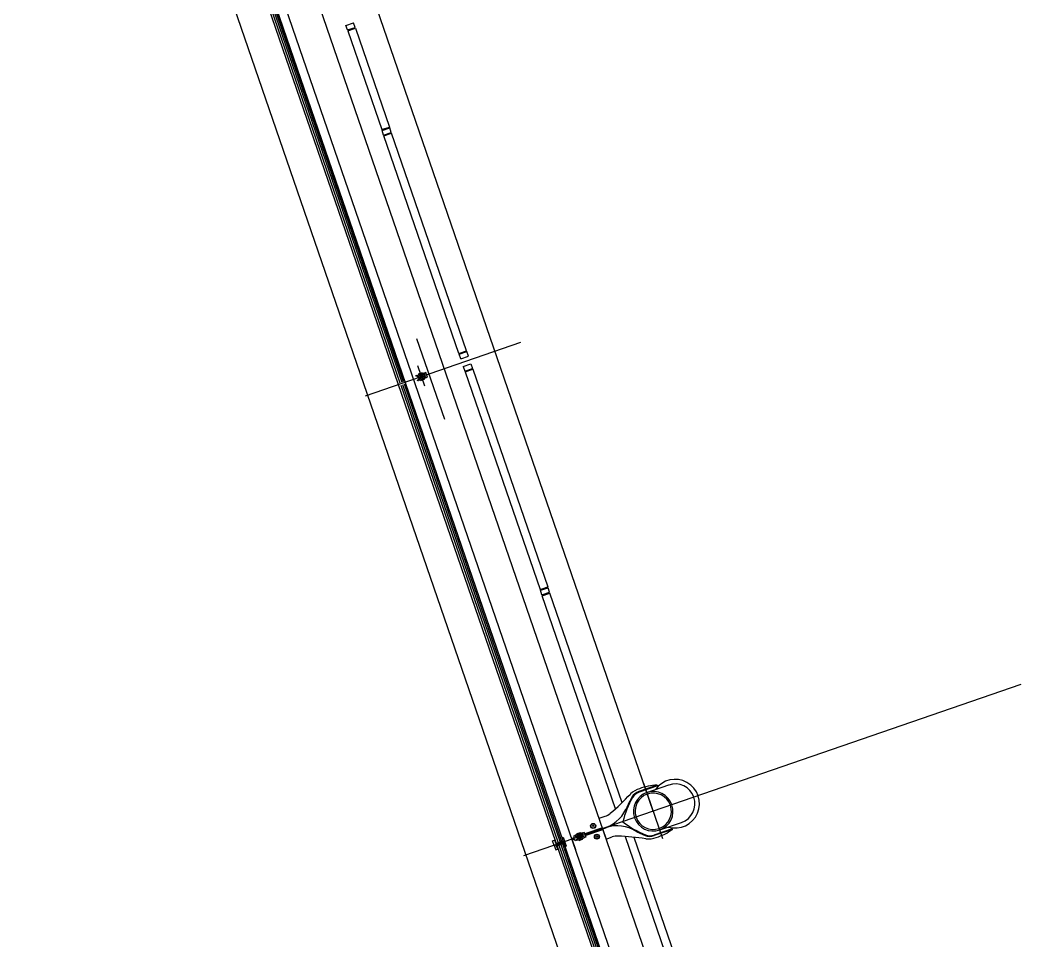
# Model space of a CAD drawing. Extents: x 809487 to 809680, y 818779 to 819225.
# Drawn here: x 809536.41 to 809542.59, y 819057.35 to 819063.03 of the extents above; entities that cross this region are included whole.
import ezdxf

# ---------------------------------------------------------------- set-up
doc = ezdxf.new("R2010")
doc.units = 0
for name, color, linetype in [('F-RC', 7, 'Continuous'), ('MAJ214__', 7, 'Continuous'), ('MAJ270__', 7, 'Continuous'), ('MAJ292__', 7, 'Continuous')]:
    doc.layers.add(name, color=color, linetype=linetype)

msp = doc.modelspace()

# ---------------------------------------------------------------- linework, layer by layer
at = {"layer": 'F-RC'}
for p, q in [((809538.4221, 819062.994), (809538.4694, 819063.0103)), ((809538.4792, 819062.9819), (809538.4694, 819063.0103)), ((809538.4319, 819062.9656), (809538.4221, 819062.994)), ((809538.4319, 819062.9656), (809538.4792, 819062.9819)), ((809538.4335, 819062.9609), (809538.4808, 819062.9772)), ((809538.4335, 819062.9609), (809538.6435, 819062.351)), ((809538.4354, 819062.9615), (809538.4338, 819062.9663)), ((809538.4789, 819062.9765), (809538.4773, 819062.9812)), ((809538.4808, 819062.9772), (809538.6908, 819062.3673)), ((809538.6435, 819062.351), (809538.6631, 819062.3578)), ((809538.6451, 819062.3463), (809538.6924, 819062.3626)), ((809538.6549, 819062.3179), (809538.6451, 819062.3463)), ((809538.647, 819062.347), (809538.6454, 819062.3517)), ((809538.6549, 819062.3179), (809538.7022, 819062.3342)), ((809538.6631, 819062.3578), (809538.6908, 819062.3673)), ((809538.6905, 819062.3619), (809538.6889, 819062.3667)), ((809538.7022, 819062.3342), (809538.6924, 819062.3626)), ((809538.7019, 819062.3288), (809538.7003, 819062.3336)), ((809538.6565, 819062.3132), (809538.7038, 819062.3295)), ((809539.1188, 819060.9706), (809538.6565, 819062.3132)), ((809538.6584, 819062.3139), (809538.6568, 819062.3186)), ((809539.1661, 819060.9869), (809538.7038, 819062.3295)), ((809539.1188, 819060.9706), (809539.1661, 819060.9869)), ((809539.1205, 819060.9659), (809539.1677, 819060.9821)), ((809539.1658, 819060.9815), (809539.1642, 819060.9862)), ((809539.1775, 819060.9538), (809539.1677, 819060.9821)), ((809539.1302, 819060.9375), (809539.1205, 819060.9659)), ((809539.1223, 819060.9665), (809539.1207, 819060.9712)), ((809539.1302, 819060.9375), (809539.1775, 819060.9538)), ((809539.1465, 819060.8902), (809539.1938, 819060.9065)), ((809539.1465, 819060.8902), (809539.1563, 819060.8618)), ((809539.1563, 819060.8618), (809539.2035, 819060.8781)), ((809539.1579, 819060.8571), (809539.2052, 819060.8734)), ((809539.1579, 819060.8571), (809539.6202, 819059.5145)), ((809539.1582, 819060.8625), (809539.1598, 819060.8578)), ((809539.1938, 819060.9065), (809539.2035, 819060.8781)), ((809539.2017, 819060.8775), (809539.2033, 819060.8727)), ((809539.2052, 819060.8734), (809539.6675, 819059.5308)), ((809539.6202, 819059.5145), (809539.6399, 819059.5212)), ((809539.6218, 819059.5098), (809539.6691, 819059.526)), ((809539.6316, 819059.4814), (809539.6218, 819059.5098)), ((809539.6237, 819059.5104), (809539.6221, 819059.5151)), ((809539.6316, 819059.4814), (809539.6789, 819059.4977)), ((809539.6332, 819059.4767), (809539.6805, 819059.4929)), ((809539.6399, 819059.5212), (809539.6675, 819059.5308)), ((809539.6672, 819059.5254), (809539.6656, 819059.5301)), ((809539.6789, 819059.4977), (809539.6691, 819059.526)), ((809539.6786, 819059.4923), (809539.677, 819059.497)), ((809540.1256, 819058.2002), (809539.6805, 819059.4929)), ((809540.0856, 819058.1628), (809539.6332, 819059.4767)), ((809539.6351, 819059.4773), (809539.6335, 819059.482)), ((809540.1445, 819057.9918), (809540.5969, 819056.6779)), ((809540.1991, 819057.9869), (809540.6442, 819056.6942))]:
    msp.add_line(p, q, dxfattribs=at)
at = {"layer": 'MAJ214__'}
for p, q in [((809537.7808, 819063.6193), (809538.7551, 819060.7898)), ((809537.7922, 819063.6232), (809538.7664, 819060.7937)), ((809537.8016, 819063.6264), (809538.7759, 819060.797)), ((809537.8023, 819063.6267), (809538.7766, 819060.7972)), ((809538.8605, 819060.8354), (809538.9045, 819060.8505)), ((809538.8921, 819060.8505), (809538.8704, 819060.843)), ((809538.871, 819060.8443), (809538.8908, 819060.8511)), ((809538.8908, 819060.8511), (809538.8921, 819060.8505)), ((809538.8921, 819060.8505), (809538.8931, 819060.8476)), ((809538.916, 819060.8532), (809538.9056, 819060.8496)), ((809538.9258, 819060.8248), (809538.916, 819060.8532)), ((809538.8603, 819060.834), (809538.8499, 819060.8304)), ((809538.87, 819060.8056), (809538.8596, 819060.802)), ((809538.8619, 819060.8279), (809538.8695, 819060.8305)), ((809538.9003, 819060.8411), (809538.8695, 819060.8305)), ((809538.871, 819060.8443), (809538.8704, 819060.843)), ((809538.8704, 819060.843), (809538.8713, 819060.8401)), ((809538.8931, 819060.8476), (809538.8713, 819060.8401)), ((809538.8737, 819060.841), (809538.8734, 819060.8403)), ((809538.8735, 819060.8398), (809538.8734, 819060.8403)), ((809538.906, 819060.8246), (809538.8752, 819060.814)), ((809538.8826, 819060.8075), (809538.9043, 819060.815)), ((809538.8826, 819060.8075), (809538.8835, 819060.8047)), ((809538.8835, 819060.8047), (809538.9053, 819060.8122)), ((809538.8848, 819060.8041), (809538.8835, 819060.8047)), ((809538.8845, 819060.8082), (809538.8841, 819060.8091)), ((809538.9047, 819060.8109), (809538.8848, 819060.8041)), ((809538.8907, 819060.8468), (809538.8913, 819060.8465)), ((809538.8915, 819060.846), (809538.8913, 819060.8465)), ((809538.908, 819060.8438), (809538.9004, 819060.8412)), ((809538.9024, 819060.8144), (809538.9021, 819060.8153)), ((809538.9043, 819060.815), (809538.9053, 819060.8122)), ((809538.9047, 819060.8109), (809538.9053, 819060.8122)), ((809538.9061, 819060.8246), (809538.9137, 819060.8272)), ((809538.9154, 819060.8212), (809538.9258, 819060.8248)), ((809538.76, 819060.7756), (809539.7318, 819057.9532)), ((809538.7713, 819060.7795), (809539.7431, 819057.9572)), ((809538.7808, 819060.7828), (809539.7526, 819057.9604)), ((809538.7815, 819060.783), (809539.7533, 819057.9607)), ((809539.8372, 819057.9988), (809539.8812, 819058.014)), ((809539.8688, 819058.0139), (809539.8471, 819058.0064)), ((809539.8471, 819058.0064), (809539.8688, 819058.0139)), ((809539.8477, 819058.0077), (809539.8471, 819058.0064)), ((809539.8477, 819058.0077), (809539.8471, 819058.0064)), ((809539.8477, 819058.0077), (809539.8675, 819058.0145)), ((809539.8675, 819058.0145), (809539.8477, 819058.0077)), ((809539.8698, 819058.0111), (809539.848, 819058.0036)), ((809539.848, 819058.0036), (809539.8698, 819058.0111)), ((809539.8674, 819058.0103), (809539.8681, 819058.01)), ((809539.8675, 819058.0145), (809539.8688, 819058.0139)), ((809539.8675, 819058.0145), (809539.8688, 819058.0139)), ((809539.8679, 819058.0104), (809539.8682, 819058.0095)), ((809539.8682, 819058.0095), (809539.8681, 819058.01)), ((809539.8688, 819058.0139), (809539.8698, 819058.0111)), ((809539.8698, 819058.0111), (809539.8688, 819058.0139)), ((809539.8927, 819058.0166), (809539.8823, 819058.013)), ((809539.8823, 819058.013), (809539.8927, 819058.0166)), ((809539.896, 819058.0071), (809539.8927, 819058.0166)), ((809539.8927, 819058.0166), (809539.896, 819058.0071)), ((809539.896, 819058.0071), (809540.0047, 819058.0446)), ((809540.0047, 819058.0446), (809539.896, 819058.0071)), ((809539.8992, 819057.9977), (809540.008, 819058.0351)), ((809540.008, 819058.0351), (809539.8992, 819057.9977)), ((809539.7575, 819057.9462), (809540.7293, 819055.1239)), ((809539.7582, 819057.9465), (809540.73, 819055.1241)), ((809539.8156, 819057.9795), (809539.8298, 819057.9844)), ((809539.8156, 819057.9795), (809539.8298, 819057.9844)), ((809539.8189, 819057.97), (809539.8331, 819057.9749)), ((809539.8189, 819057.97), (809539.8331, 819057.9749)), ((809539.837, 819057.9974), (809539.8266, 819057.9938)), ((809539.837, 819057.9974), (809539.8266, 819057.9938)), ((809539.8266, 819057.9938), (809539.8298, 819057.9844)), ((809539.8266, 819057.9938), (809539.8298, 819057.9844)), ((809539.8363, 819057.9654), (809539.8331, 819057.9749)), ((809539.8363, 819057.9654), (809539.8331, 819057.9749)), ((809539.8467, 819057.969), (809539.8363, 819057.9654)), ((809539.8467, 819057.969), (809539.8363, 819057.9654)), ((809539.8386, 819057.9914), (809539.8462, 819057.994)), ((809539.8443, 819057.9748), (809539.8519, 819057.9774)), ((809539.8443, 819057.9748), (809539.8519, 819057.9774)), ((809539.877, 819058.0046), (809539.8462, 819057.994)), ((809539.877, 819058.0046), (809539.8462, 819057.994)), ((809539.8471, 819058.0064), (809539.848, 819058.0036)), ((809539.848, 819058.0036), (809539.8471, 819058.0064)), ((809539.8478, 819057.9681), (809539.8918, 819057.9832)), ((809539.8478, 819057.9681), (809539.8918, 819057.9832)), ((809539.8499, 819058.0042), (809539.8502, 819058.0033)), ((809539.8504, 819058.0044), (809539.8501, 819058.0038)), ((809539.8502, 819058.0033), (809539.8501, 819058.0038)), ((809539.8827, 819057.988), (809539.8519, 819057.9774)), ((809539.8827, 819057.988), (809539.8519, 819057.9774)), ((809539.881, 819057.9785), (809539.8593, 819057.971)), ((809539.881, 819057.9785), (809539.8593, 819057.971)), ((809539.8602, 819057.9681), (809539.8593, 819057.971)), ((809539.8602, 819057.9681), (809539.8593, 819057.971)), ((809539.882, 819057.9756), (809539.8602, 819057.9681)), ((809539.882, 819057.9756), (809539.8602, 819057.9681)), ((809539.8615, 819057.9675), (809539.8602, 819057.9681)), ((809539.8615, 819057.9675), (809539.8602, 819057.9681)), ((809539.8608, 819057.9726), (809539.861, 819057.9721)), ((809539.8608, 819057.9726), (809539.861, 819057.9721)), ((809539.8616, 819057.9718), (809539.861, 819057.9721)), ((809539.8616, 819057.9718), (809539.861, 819057.9721)), ((809539.8615, 819057.9675), (809539.8814, 819057.9743)), ((809539.8615, 819057.9675), (809539.8814, 819057.9743)), ((809539.8847, 819058.0072), (809539.8771, 819058.0046)), ((809539.8771, 819058.0046), (809539.8847, 819058.0072)), ((809539.8786, 819057.9776), (809539.879, 819057.9783)), ((809539.8786, 819057.9776), (809539.879, 819057.9783)), ((809539.8788, 819057.9787), (809539.879, 819057.9783)), ((809539.8788, 819057.9787), (809539.879, 819057.9783)), ((809539.882, 819057.9756), (809539.881, 819057.9785)), ((809539.882, 819057.9756), (809539.881, 819057.9785)), ((809539.8814, 819057.9743), (809539.882, 819057.9756)), ((809539.8814, 819057.9743), (809539.882, 819057.9756)), ((809539.8904, 819057.9907), (809539.8828, 819057.9881)), ((809539.8904, 819057.9907), (809539.8828, 819057.9881)), ((809539.9025, 819057.9882), (809539.8921, 819057.9846)), ((809539.9025, 819057.9882), (809539.8921, 819057.9846)), ((809539.8992, 819057.9977), (809539.9025, 819057.9882)), ((809539.8992, 819057.9977), (809539.9025, 819057.9882)), ((809539.7367, 819057.9391), (809540.7085, 819055.1167)), ((809539.748, 819057.943), (809540.7198, 819055.1206))]:
    msp.add_line(p, q, dxfattribs=at)
for points in [[(809538.9151, 819060.8198), (809538.8711, 819060.8046)], [(809540.3426, 819058.308), (809540.2298, 819058.2692)], [(809539.8812, 819058.014), (809539.8372, 819057.9988)], [(809540.4364, 819058.0355), (809540.3236, 819057.9967)]]:
    msp.add_lwpolyline(points, dxfattribs=at)
for centre, radius in [((809538.8878, 819060.8276), 0.006), ((809539.9477, 819058.0567), 0.0155), ((809539.9477, 819058.0567), 0.0155), ((809539.9477, 819058.0567), 0.0135), ((809539.9477, 819058.0567), 0.0135), ((809539.9477, 819058.0567), 0.0042), ((809539.9477, 819058.0567), 0.0042), ((809539.9705, 819057.9905), 0.0155), ((809539.9705, 819057.9905), 0.0155), ((809539.9705, 819057.9905), 0.0135), ((809539.9705, 819057.9905), 0.0135), ((809539.9705, 819057.9905), 0.0042), ((809539.9705, 819057.9905), 0.0042)]:
    msp.add_circle(centre, radius, dxfattribs=at)
for centre, radius, start, end in [((809538.8878, 819060.8276), 0.0095, 145.18264, 252.81736), ((809538.8878, 819060.8276), 0.0109, 101.1265, 116.87349), ((809538.8878, 819060.8276), 0.0109, 281.1265, 296.87349), ((809538.8878, 819060.8276), 0.0095, 326.69488, 71.30512), ((809540.2556, 819058.1943), 0.0792, 109, 149.96236), ((809540.6779, 819057.9501), 0.567, 149.96236, 158.10407), ((809539.9439, 819058.2619), 0.2307, 285.67731, 333.23123), ((809540.1332, 819058.169), 0.02, 326.67541, 338.10407), ((809540.0939, 819057.8264), 0.2307, 64.76877, 112.32268), ((809539.9439, 819058.2619), 0.2307, 285.67731, 292.32268), ((809540.0939, 819057.8264), 0.2307, 105.67731, 112.32268), ((809540.1858, 819058.0162), 0.02, 59.89592, 71.32459), ((809540.4802, 819058.524), 0.567, 239.89592, 248.03764), ((809539.8645, 819057.991), 0.0095, 145.18264, 199.00008), ((809539.8645, 819057.991), 0.0095, 145.18264, 198.99991), ((809539.8645, 819057.991), 0.0095, 198.99991, 252.81736), ((809539.8645, 819057.991), 0.0095, 198.99991, 252.81736), ((809539.8645, 819057.991), 0.006, 18.99986, 199.00013), ((809539.8645, 819057.991), 0.006, 19.00013, 198.99986), ((809539.8645, 819057.991), 0.006, 198.99986, 19.00013), ((809539.8645, 819057.991), 0.006, 198.99986, 19.00013), ((809539.8645, 819057.991), 0.0109, 101.1265, 116.87349), ((809539.8645, 819057.991), 0.0109, 101.1265, 116.87349), ((809539.8645, 819057.991), 0.0109, 281.1265, 296.87349), ((809539.8645, 819057.991), 0.0109, 281.1265, 296.87349), ((809539.8645, 819057.991), 0.0095, 18.99991, 71.30512), ((809539.8645, 819057.991), 0.0095, 19.00008, 71.30512), ((809539.8645, 819057.991), 0.0095, 326.69488, 19.00008), ((809539.8645, 819057.991), 0.0095, 326.69488, 19.00008), ((809540.2978, 819058.0716), 0.0792, 248.03764, 289)]:
    msp.add_arc(centre, radius, start, end, dxfattribs=at)
for points, degree in [([(809538.9052, 819060.8501), (809538.9052, 819060.8502), (809538.9051, 819060.8502), (809538.905, 819060.8503), (809538.905, 819060.8503), (809538.9049, 819060.8504), (809538.9049, 819060.8504), (809538.9049, 819060.8504), (809538.9048, 819060.8504), (809538.9048, 819060.8505), (809538.9048, 819060.8505), (809538.9047, 819060.8505), (809538.9046, 819060.8505), (809538.9046, 819060.8505), (809538.9045, 819060.8505), (809538.9045, 819060.8505)], 3), ([(809538.9083, 819060.8448), (809538.9082, 819060.8451), (809538.9081, 819060.8454), (809538.9077, 819060.8462), (809538.9074, 819060.8467), (809538.9069, 819060.8477), (809538.9066, 819060.8482), (809538.9059, 819060.8491), (809538.9056, 819060.8496), (809538.9052, 819060.8501)], 3), ([(809538.8602, 819060.8346), (809538.8602, 819060.834), (809538.8603, 819060.8334), (809538.8604, 819060.8322), (809538.8604, 819060.8317), (809538.8606, 819060.8305), (809538.8607, 819060.83), (809538.8609, 819060.8291), (809538.861, 819060.8288), (809538.8611, 819060.8285)], 3), ([(809538.8605, 819060.8354), (809538.8605, 819060.8354), (809538.8605, 819060.8353), (809538.8604, 819060.8353), (809538.8604, 819060.8352), (809538.8604, 819060.8352), (809538.8603, 819060.8351), (809538.8603, 819060.8351), (809538.8603, 819060.835), (809538.8603, 819060.835), (809538.8603, 819060.8349), (809538.8603, 819060.8349), (809538.8603, 819060.8348), (809538.8603, 819060.8347), (809538.8602, 819060.8347), (809538.8602, 819060.8346)], 3), ([(809538.8611, 819060.8283), (809538.8611, 819060.8283), (809538.8611, 819060.8283), (809538.8611, 819060.8284), (809538.8611, 819060.8284), (809538.8611, 819060.8284), (809538.8611, 819060.8285), (809538.8611, 819060.8285)], 3), ([(809538.8611, 819060.8283), (809538.8612, 819060.8283), (809538.8612, 819060.8282), (809538.8612, 819060.8281), (809538.8613, 819060.8281), (809538.8614, 819060.828), (809538.8615, 819060.8279), (809538.8616, 819060.8279), (809538.8617, 819060.8279), (809538.8618, 819060.8279), (809538.8618, 819060.8279), (809538.8619, 819060.8279), (809538.8619, 819060.8279), (809538.8619, 819060.8279)], 3), ([(809538.8676, 819060.8114), (809538.8676, 819060.8114), (809538.8676, 819060.8114), (809538.8676, 819060.8114), (809538.8675, 819060.8113), (809538.8675, 819060.8113), (809538.8674, 819060.8113), (809538.8673, 819060.8112), (809538.8673, 819060.8111), (809538.8672, 819060.811), (809538.8672, 819060.8109), (809538.8672, 819060.8108), (809538.8672, 819060.8107), (809538.8672, 819060.8106)], 3), ([(809538.8673, 819060.8104), (809538.8673, 819060.8104), (809538.8673, 819060.8105), (809538.8673, 819060.8105), (809538.8673, 819060.8105), (809538.8672, 819060.8106), (809538.8672, 819060.8106), (809538.8672, 819060.8106)], 3), ([(809538.8673, 819060.8104), (809538.8674, 819060.8101), (809538.8676, 819060.8098), (809538.8679, 819060.809), (809538.8682, 819060.8085), (809538.8687, 819060.8075), (809538.869, 819060.807), (809538.8697, 819060.806), (809538.8701, 819060.8055), (809538.8704, 819060.805)], 3), ([(809538.8676, 819060.8114), (809538.8683, 819060.8116), (809538.8689, 819060.8118), (809538.8705, 819060.8124), (809538.8714, 819060.8127), (809538.873, 819060.8132), (809538.8736, 819060.8134), (809538.8745, 819060.8137), (809538.8749, 819060.8139), (809538.8752, 819060.814)], 3), ([(809538.8676, 819060.8114), (809538.8685, 819060.8117), (809538.8694, 819060.812), (809538.8702, 819060.8123), (809538.8715, 819060.8127), (809538.8728, 819060.8131), (809538.8741, 819060.8136), (809538.8744, 819060.8137), (809538.8748, 819060.8138), (809538.8752, 819060.814)], 3), ([(809538.8752, 819060.814), (809538.8752, 819060.814), (809538.8752, 819060.814), (809538.8751, 819060.8142), (809538.8751, 819060.8144), (809538.8748, 819060.8149), (809538.8746, 819060.8152), (809538.874, 819060.8163), (809538.8735, 819060.8172), (809538.8724, 819060.8193), (809538.8719, 819060.8204), (809538.8711, 819060.8227), (809538.8708, 819060.8238), (809538.8703, 819060.8261), (809538.8701, 819060.8272), (809538.8699, 819060.8286), (809538.8698, 819060.8292), (809538.8697, 819060.8299), (809538.8696, 819060.8302), (809538.8696, 819060.8304), (809538.8695, 819060.8305), (809538.8695, 819060.8305)], 3), ([(809538.8704, 819060.805), (809538.8705, 819060.805), (809538.8705, 819060.8049), (809538.8706, 819060.8049), (809538.8706, 819060.8048), (809538.8707, 819060.8048), (809538.8707, 819060.8048), (809538.8708, 819060.8047), (809538.8708, 819060.8047), (809538.8709, 819060.8047), (809538.8709, 819060.8047), (809538.871, 819060.8046), (809538.871, 819060.8046), (809538.8711, 819060.8046), (809538.8711, 819060.8046), (809538.8711, 819060.8046)], 3), ([(809538.8799, 819060.8328), (809538.88, 819060.833), (809538.8801, 819060.8331), (809538.8803, 819060.8335), (809538.8805, 819060.8337), (809538.8806, 819060.8339), (809538.8807, 819060.834), (809538.8807, 819060.8341), (809538.8807, 819060.8341), (809538.8807, 819060.8341)], 3), ([(809538.8807, 819060.8341), (809538.8817, 819060.8356), (809538.8829, 819060.8373)], 2), ([(809538.8863, 819060.8181), (809538.8862, 819060.8181), (809538.8862, 819060.8181), (809538.8861, 819060.8181), (809538.886, 819060.8182), (809538.8858, 819060.8182), (809538.8856, 819060.8183), (809538.8852, 819060.8184), (809538.885, 819060.8185), (809538.8848, 819060.8186)], 3), ([(809538.8857, 819060.8383), (809538.8877, 819060.8377), (809538.8894, 819060.8371)], 2), ([(809538.8899, 819060.8168), (809538.888, 819060.8175), (809538.8863, 819060.8181)], 2), ([(809538.8894, 819060.8371), (809538.8894, 819060.8371), (809538.8894, 819060.8371), (809538.8895, 819060.837), (809538.8896, 819060.837), (809538.8899, 819060.8369), (809538.8901, 819060.8368), (809538.8905, 819060.8367), (809538.8907, 819060.8366), (809538.8909, 819060.8366)], 3), ([(809538.8949, 819060.8211), (809538.8939, 819060.8195), (809538.8928, 819060.8178)], 2), ([(809538.8958, 819060.8224), (809538.8956, 819060.8222), (809538.8955, 819060.822), (809538.8953, 819060.8217), (809538.8952, 819060.8215), (809538.895, 819060.8213), (809538.895, 819060.8212), (809538.8949, 819060.8211), (809538.8949, 819060.8211), (809538.8949, 819060.8211)], 3), ([(809538.9004, 819060.8412), (809538.9004, 819060.8412), (809538.9003, 819060.8411), (809538.9003, 819060.8411)], 2), ([(809538.9004, 819060.8412), (809538.9004, 819060.8412), (809538.9004, 819060.8411), (809538.9005, 819060.841), (809538.9006, 819060.8408), (809538.9008, 819060.8403), (809538.901, 819060.8399), (809538.9016, 819060.8388), (809538.9022, 819060.8379), (809538.9032, 819060.8359), (809538.9037, 819060.8348), (809538.9045, 819060.8325), (809538.9049, 819060.8313), (809538.9054, 819060.8291), (809538.9055, 819060.828), (809538.9057, 819060.8265), (809538.9058, 819060.826), (809538.9059, 819060.8252), (809538.906, 819060.825), (809538.9061, 819060.8247), (809538.9061, 819060.8247), (809538.9061, 819060.8246)], 3), ([(809538.906, 819060.8246), (809538.906, 819060.8246), (809538.9061, 819060.8246), (809538.9061, 819060.8246)], 2), ([(809538.906, 819060.8246), (809538.906, 819060.8246), (809538.9061, 819060.8246), (809538.9061, 819060.8246)], 2), ([(809538.908, 819060.8438), (809538.908, 819060.8438), (809538.908, 819060.8438), (809538.9081, 819060.8438), (809538.9081, 819060.8438), (809538.9082, 819060.8439), (809538.9082, 819060.8439), (809538.9083, 819060.844), (809538.9083, 819060.844), (809538.9084, 819060.8442), (809538.9084, 819060.8442), (809538.9084, 819060.8444), (809538.9084, 819060.8445), (809538.9084, 819060.8446)], 3), ([(809538.9083, 819060.8448), (809538.9083, 819060.8447), (809538.9084, 819060.8447), (809538.9084, 819060.8446), (809538.9084, 819060.8446), (809538.9084, 819060.8446), (809538.9084, 819060.8446), (809538.9084, 819060.8446)], 3), ([(809538.9145, 819060.8269), (809538.9145, 819060.8269), (809538.9145, 819060.8269), (809538.9144, 819060.827), (809538.9144, 819060.8271), (809538.9142, 819060.8272), (809538.9142, 819060.8272), (809538.914, 819060.8273), (809538.914, 819060.8273), (809538.9139, 819060.8273), (809538.9138, 819060.8273), (809538.9137, 819060.8272), (809538.9137, 819060.8272), (809538.9137, 819060.8272)], 3), ([(809538.9145, 819060.8269), (809538.9145, 819060.8269), (809538.9145, 819060.8268), (809538.9145, 819060.8268), (809538.9145, 819060.8268), (809538.9145, 819060.8267), (809538.9145, 819060.8267), (809538.9146, 819060.8267)], 3), ([(809538.9154, 819060.8205), (809538.9154, 819060.8211), (809538.9154, 819060.8217), (809538.9153, 819060.8229), (809538.9152, 819060.8235), (809538.915, 819060.8246), (809538.9149, 819060.8251), (809538.9147, 819060.826), (809538.9147, 819060.8264), (809538.9146, 819060.8267)], 3), ([(809538.9151, 819060.8198), (809538.9151, 819060.8198), (809538.9152, 819060.8198), (809538.9152, 819060.8199), (809538.9152, 819060.8199), (809538.9153, 819060.82), (809538.9153, 819060.82), (809538.9153, 819060.8201), (809538.9153, 819060.8201), (809538.9153, 819060.8202), (809538.9154, 819060.8202), (809538.9154, 819060.8203), (809538.9154, 819060.8203), (809538.9154, 819060.8204), (809538.9154, 819060.8205), (809538.9154, 819060.8205)], 3), ([(809539.8819, 819058.0136), (809539.8819, 819058.0136), (809539.8818, 819058.0137), (809539.8817, 819058.0137), (809539.8817, 819058.0138), (809539.8817, 819058.0138), (809539.8816, 819058.0138), (809539.8816, 819058.0139), (809539.8815, 819058.0139), (809539.8815, 819058.0139), (809539.8815, 819058.0139), (809539.8814, 819058.014), (809539.8813, 819058.014), (809539.8813, 819058.014), (809539.8812, 819058.014), (809539.8812, 819058.014)], 3), ([(809539.885, 819058.0082), (809539.8849, 819058.0085), (809539.8848, 819058.0088), (809539.8844, 819058.0096), (809539.8841, 819058.0101), (809539.8836, 819058.0111), (809539.8833, 819058.0116), (809539.8826, 819058.0126), (809539.8823, 819058.0131), (809539.8819, 819058.0136)], 3), ([(809539.8819, 819058.0136), (809539.8823, 819058.0131), (809539.8826, 819058.0126), (809539.8833, 819058.0116), (809539.8836, 819058.0111), (809539.8841, 819058.0101), (809539.8844, 819058.0096), (809539.8848, 819058.0088), (809539.8849, 819058.0085), (809539.885, 819058.0082)], 3), ([(809539.8851, 819058.008), (809539.8851, 819058.008), (809539.8851, 819058.0079), (809539.8851, 819058.0078), (809539.8851, 819058.0078), (809539.8851, 819058.0076), (809539.8851, 819058.0075), (809539.885, 819058.0074), (809539.885, 819058.0074), (809539.8849, 819058.0073), (809539.8848, 819058.0073), (809539.8847, 819058.0072), (809539.8847, 819058.0072), (809539.8847, 819058.0072)], 3), ([(809539.8847, 819058.0072), (809539.8847, 819058.0072), (809539.8847, 819058.0072), (809539.8848, 819058.0072), (809539.8848, 819058.0073), (809539.8849, 819058.0073), (809539.8849, 819058.0073), (809539.885, 819058.0074), (809539.885, 819058.0075), (809539.8851, 819058.0076), (809539.8851, 819058.0077), (809539.8851, 819058.0078), (809539.8851, 819058.0079), (809539.8851, 819058.008)], 3), ([(809539.885, 819058.0082), (809539.885, 819058.0082), (809539.8851, 819058.0081), (809539.8851, 819058.0081), (809539.8851, 819058.0081), (809539.8851, 819058.008), (809539.8851, 819058.008), (809539.8851, 819058.008)], 3), ([(809539.8851, 819058.008), (809539.8851, 819058.008), (809539.8851, 819058.008), (809539.8851, 819058.0081), (809539.8851, 819058.0081), (809539.8851, 819058.0081), (809539.885, 819058.0082), (809539.885, 819058.0082)], 3), ([(809539.8372, 819057.9988), (809539.8372, 819057.9988), (809539.8372, 819057.9988), (809539.8371, 819057.9987), (809539.8371, 819057.9987), (809539.8371, 819057.9986), (809539.8371, 819057.9986), (809539.837, 819057.9985), (809539.837, 819057.9985), (809539.837, 819057.9984), (809539.837, 819057.9984), (809539.837, 819057.9983), (809539.837, 819057.9983), (809539.837, 819057.9982), (809539.837, 819057.9981), (809539.837, 819057.9981)], 3), ([(809539.837, 819057.9981), (809539.837, 819057.9981), (809539.837, 819057.9982), (809539.837, 819057.9983), (809539.837, 819057.9984), (809539.837, 819057.9984), (809539.837, 819057.9985), (809539.837, 819057.9985), (809539.837, 819057.9986), (809539.8371, 819057.9986), (809539.8371, 819057.9986), (809539.8371, 819057.9987), (809539.8371, 819057.9987), (809539.8372, 819057.9988), (809539.8372, 819057.9988), (809539.8372, 819057.9988)], 3), ([(809539.837, 819057.9981), (809539.837, 819057.9975), (809539.837, 819057.9969), (809539.8371, 819057.9957), (809539.8371, 819057.9951), (809539.8373, 819057.994), (809539.8374, 819057.9935), (809539.8376, 819057.9926), (809539.8377, 819057.9922), (809539.8378, 819057.9919)], 3), ([(809539.8378, 819057.9919), (809539.8377, 819057.9922), (809539.8376, 819057.9926), (809539.8374, 819057.9935), (809539.8373, 819057.994), (809539.8371, 819057.9951), (809539.8371, 819057.9957), (809539.837, 819057.9969), (809539.837, 819057.9975), (809539.837, 819057.9981)], 3), ([(809539.8378, 819057.9917), (809539.8378, 819057.9917), (809539.8378, 819057.9918), (809539.8378, 819057.9918), (809539.8378, 819057.9918), (809539.8378, 819057.9919), (809539.8378, 819057.9919), (809539.8378, 819057.9919)], 3), ([(809539.8378, 819057.9919), (809539.8378, 819057.9919), (809539.8378, 819057.9919), (809539.8378, 819057.9918), (809539.8378, 819057.9918), (809539.8378, 819057.9918), (809539.8378, 819057.9917), (809539.8378, 819057.9917)], 3), ([(809539.8378, 819057.9917), (809539.8379, 819057.9917), (809539.8379, 819057.9917), (809539.8379, 819057.9916), (809539.838, 819057.9915), (809539.8381, 819057.9914), (809539.8382, 819057.9914), (809539.8383, 819057.9913), (809539.8384, 819057.9913), (809539.8385, 819057.9913), (809539.8386, 819057.9913), (809539.8386, 819057.9914), (809539.8386, 819057.9914), (809539.8386, 819057.9914)], 3), ([(809539.8386, 819057.9914), (809539.8386, 819057.9914), (809539.8386, 819057.9914), (809539.8386, 819057.9913), (809539.8385, 819057.9913), (809539.8385, 819057.9913), (809539.8384, 819057.9913), (809539.8383, 819057.9913), (809539.8382, 819057.9914), (809539.8381, 819057.9914), (809539.838, 819057.9915), (809539.8379, 819057.9916), (809539.8379, 819057.9917), (809539.8378, 819057.9917)], 3), ([(809539.8386, 819057.9914), (809539.8393, 819057.9916), (809539.8399, 819057.9918), (809539.8415, 819057.9923), (809539.8424, 819057.9927), (809539.844, 819057.9932), (809539.8446, 819057.9934), (809539.8455, 819057.9937), (809539.8459, 819057.9939), (809539.8462, 819057.994)], 3), ([(809539.8386, 819057.9914), (809539.8395, 819057.9917), (809539.8404, 819057.992), (809539.8412, 819057.9923), (809539.8425, 819057.9927), (809539.8438, 819057.9931), (809539.8451, 819057.9936), (809539.8454, 819057.9937), (809539.8458, 819057.9938), (809539.8462, 819057.994)], 3), ([(809539.8439, 819057.974), (809539.8439, 819057.9741), (809539.8439, 819057.9741), (809539.8439, 819057.9742), (809539.8439, 819057.9743), (809539.8439, 819057.9744), (809539.844, 819057.9745), (809539.844, 819057.9746), (809539.8441, 819057.9747), (809539.8442, 819057.9748), (809539.8442, 819057.9748), (809539.8443, 819057.9748), (809539.8443, 819057.9748), (809539.8443, 819057.9748)], 3), ([(809539.8439, 819057.974), (809539.8439, 819057.9741), (809539.8439, 819057.9741), (809539.8439, 819057.9742), (809539.8439, 819057.9743), (809539.8439, 819057.9744), (809539.844, 819057.9745), (809539.844, 819057.9746), (809539.8441, 819057.9747), (809539.8442, 819057.9748), (809539.8442, 819057.9748), (809539.8443, 819057.9748), (809539.8443, 819057.9748), (809539.8443, 819057.9748)], 3), ([(809539.8439, 819057.974), (809539.8439, 819057.974), (809539.8439, 819057.974), (809539.844, 819057.974), (809539.844, 819057.974), (809539.844, 819057.9739), (809539.844, 819057.9739), (809539.844, 819057.9738)], 3), ([(809539.8439, 819057.974), (809539.8439, 819057.974), (809539.8439, 819057.974), (809539.844, 819057.974), (809539.844, 819057.974), (809539.844, 819057.9739), (809539.844, 819057.9739), (809539.844, 819057.9738)], 3), ([(809539.8471, 819057.9685), (809539.8468, 819057.969), (809539.8464, 819057.9695), (809539.8458, 819057.9704), (809539.8455, 819057.9709), (809539.8449, 819057.9719), (809539.8446, 819057.9724), (809539.8443, 819057.9732), (809539.8441, 819057.9735), (809539.844, 819057.9738)], 3), ([(809539.8471, 819057.9685), (809539.8468, 819057.969), (809539.8464, 819057.9695), (809539.8458, 819057.9704), (809539.8455, 819057.9709), (809539.8449, 819057.9719), (809539.8446, 819057.9724), (809539.8443, 819057.9732), (809539.8441, 819057.9735), (809539.844, 819057.9738)], 3), ([(809539.8481, 819057.9854), (809539.8477, 819057.9864), (809539.8475, 819057.9874), (809539.847, 819057.9895), (809539.8468, 819057.9906), (809539.8466, 819057.9921), (809539.8465, 819057.9926), (809539.8464, 819057.9934), (809539.8463, 819057.9936), (809539.8463, 819057.9939), (809539.8462, 819057.9939), (809539.8462, 819057.994)], 3), ([(809539.8462, 819057.994), (809539.8462, 819057.994), (809539.8462, 819057.9939), (809539.8463, 819057.9938), (809539.8463, 819057.9936), (809539.8465, 819057.993), (809539.8465, 819057.9926), (809539.8467, 819057.9914), (809539.8468, 819057.9904), (809539.8473, 819057.9881), (809539.8476, 819057.9869), (809539.848, 819057.9856), (809539.848, 819057.9855), (809539.8481, 819057.9854)], 3), ([(809539.8478, 819057.9681), (809539.8478, 819057.9681), (809539.8478, 819057.9681), (809539.8477, 819057.9681), (809539.8476, 819057.9681), (809539.8476, 819057.9681), (809539.8475, 819057.9681), (809539.8475, 819057.9682), (809539.8474, 819057.9682), (809539.8474, 819057.9682), (809539.8474, 819057.9683), (809539.8473, 819057.9683), (809539.8473, 819057.9683), (809539.8472, 819057.9684), (809539.8472, 819057.9685), (809539.8471, 819057.9685)], 3), ([(809539.8478, 819057.9681), (809539.8478, 819057.9681), (809539.8478, 819057.9681), (809539.8477, 819057.9681), (809539.8476, 819057.9681), (809539.8476, 819057.9681), (809539.8475, 819057.9681), (809539.8475, 819057.9682), (809539.8474, 819057.9682), (809539.8474, 819057.9682), (809539.8474, 819057.9683), (809539.8473, 819057.9683), (809539.8473, 819057.9683), (809539.8472, 819057.9684), (809539.8472, 819057.9685), (809539.8471, 819057.9685)], 3), ([(809539.8481, 819057.9854), (809539.8484, 819057.9843), (809539.8488, 819057.9834), (809539.8498, 819057.9814), (809539.8503, 819057.9805), (809539.8511, 819057.9791), (809539.8513, 819057.9787), (809539.8517, 819057.978), (809539.8518, 819057.9778), (809539.8519, 819057.9775), (809539.8519, 819057.9775), (809539.8519, 819057.9774)], 3), ([(809539.8481, 819057.9854), (809539.8484, 819057.9843), (809539.8488, 819057.9834), (809539.8498, 819057.9814), (809539.8503, 819057.9805), (809539.8511, 819057.9791), (809539.8513, 819057.9787), (809539.8517, 819057.978), (809539.8518, 819057.9778), (809539.8519, 819057.9775), (809539.8519, 819057.9775), (809539.8519, 819057.9774)], 3), ([(809539.8566, 819057.9962), (809539.8567, 819057.9964), (809539.8568, 819057.9966), (809539.857, 819057.9969), (809539.8572, 819057.9971), (809539.8573, 819057.9973), (809539.8574, 819057.9974), (809539.8574, 819057.9975), (809539.8574, 819057.9975), (809539.8574, 819057.9975)], 3), ([(809539.8574, 819057.9975), (809539.8574, 819057.9975), (809539.8574, 819057.9975), (809539.8574, 819057.9974), (809539.8573, 819057.9973), (809539.8572, 819057.9971), (809539.857, 819057.9969), (809539.8568, 819057.9966), (809539.8567, 819057.9964), (809539.8566, 819057.9962)], 3), ([(809539.8574, 819057.9975), (809539.8584, 819057.9991), (809539.8596, 819058.0008)], 2), ([(809539.8596, 819058.0008), (809539.8584, 819057.9991), (809539.8574, 819057.9975)], 2), ([(809539.8615, 819057.982), (809539.8617, 819057.982), (809539.8619, 819057.9819), (809539.8623, 819057.9818), (809539.8625, 819057.9817), (809539.8627, 819057.9816), (809539.8628, 819057.9816), (809539.8629, 819057.9815), (809539.8629, 819057.9815), (809539.863, 819057.9815)], 3), ([(809539.8615, 819057.982), (809539.8617, 819057.982), (809539.8619, 819057.9819), (809539.8623, 819057.9818), (809539.8625, 819057.9817), (809539.8627, 819057.9816), (809539.8628, 819057.9816), (809539.8629, 819057.9815), (809539.8629, 819057.9815), (809539.863, 819057.9815)], 3), ([(809539.8624, 819058.0018), (809539.8644, 819058.0011), (809539.8661, 819058.0005)], 2), ([(809539.8661, 819058.0005), (809539.8644, 819058.0011), (809539.8624, 819058.0018)], 2), ([(809539.863, 819057.9815), (809539.8647, 819057.9809), (809539.8666, 819057.9803)], 2), ([(809539.863, 819057.9815), (809539.8647, 819057.9809), (809539.8666, 819057.9803)], 2), ([(809539.8661, 819058.0005), (809539.8661, 819058.0005), (809539.8661, 819058.0005), (809539.8662, 819058.0005), (809539.8663, 819058.0004), (809539.8666, 819058.0004), (809539.8668, 819058.0003), (809539.8672, 819058.0002), (809539.8674, 819058.0001), (809539.8676, 819058)], 3), ([(809539.8676, 819058), (809539.8674, 819058.0001), (809539.8672, 819058.0002), (809539.8668, 819058.0003), (809539.8666, 819058.0004), (809539.8663, 819058.0004), (809539.8662, 819058.0005), (809539.8661, 819058.0005), (809539.8661, 819058.0005), (809539.8661, 819058.0005)], 3), ([(809539.8695, 819057.9813), (809539.8706, 819057.983), (809539.8716, 819057.9845)], 2), ([(809539.8695, 819057.9813), (809539.8706, 819057.983), (809539.8716, 819057.9845)], 2), ([(809539.8716, 819057.9845), (809539.8716, 819057.9845), (809539.8716, 819057.9845), (809539.8717, 819057.9846), (809539.8717, 819057.9847), (809539.8719, 819057.9849), (809539.872, 819057.9851), (809539.8722, 819057.9855), (809539.8724, 819057.9856), (809539.8725, 819057.9858)], 3), ([(809539.8716, 819057.9845), (809539.8716, 819057.9845), (809539.8716, 819057.9845), (809539.8717, 819057.9846), (809539.8717, 819057.9847), (809539.8719, 819057.9849), (809539.872, 819057.9851), (809539.8722, 819057.9855), (809539.8724, 819057.9856), (809539.8725, 819057.9858)], 3), ([(809539.8771, 819058.0046), (809539.8771, 819058.0046), (809539.877, 819058.0046), (809539.877, 819058.0046)], 2), ([(809539.877, 819058.0046), (809539.877, 819058.0046), (809539.8771, 819058.0046), (809539.8771, 819058.0046)], 2), ([(809539.877, 819058.0046), (809539.877, 819058.0046), (809539.8771, 819058.0046), (809539.8771, 819058.0046)], 2), ([(809539.8771, 819058.0046), (809539.8771, 819058.0046), (809539.8771, 819058.0046), (809539.8772, 819058.0044), (809539.8773, 819058.0042), (809539.8775, 819058.0037), (809539.8777, 819058.0034), (809539.8783, 819058.0023), (809539.8789, 819058.0014), (809539.8799, 819057.9993), (809539.8804, 819057.9982), (809539.8809, 819057.9969), (809539.8809, 819057.9968), (809539.881, 819057.9967)], 3), ([(809539.881, 819057.9967), (809539.8806, 819057.9977), (809539.8802, 819057.9987), (809539.8793, 819058.0007), (809539.8787, 819058.0016), (809539.878, 819058.0029), (809539.8777, 819058.0034), (809539.8774, 819058.004), (809539.8773, 819058.0042), (809539.8772, 819058.0045), (809539.8772, 819058.0046), (809539.8771, 819058.0046)], 3), ([(809539.8828, 819057.9881), (809539.8828, 819057.9881), (809539.8828, 819057.9881), (809539.8828, 819057.9883), (809539.8827, 819057.9885), (809539.8826, 819057.989), (809539.8825, 819057.9894), (809539.8823, 819057.9907), (809539.8822, 819057.9917), (809539.8818, 819057.994), (809539.8815, 819057.9951), (809539.881, 819057.9964), (809539.881, 819057.9966), (809539.881, 819057.9967)], 3), ([(809539.8828, 819057.9881), (809539.8828, 819057.9881), (809539.8828, 819057.9881), (809539.8828, 819057.9883), (809539.8827, 819057.9885), (809539.8826, 819057.989), (809539.8825, 819057.9894), (809539.8823, 819057.9907), (809539.8822, 819057.9917), (809539.8818, 819057.994), (809539.8815, 819057.9951), (809539.881, 819057.9964), (809539.881, 819057.9966), (809539.881, 819057.9967)], 3), ([(809539.8828, 819057.9881), (809539.8828, 819057.9881), (809539.8827, 819057.988), (809539.8827, 819057.988)], 2), ([(809539.8828, 819057.9881), (809539.8828, 819057.9881), (809539.8827, 819057.988), (809539.8827, 819057.988)], 2), ([(809539.8904, 819057.9907), (809539.8904, 819057.9907), (809539.8904, 819057.9907), (809539.8905, 819057.9907), (809539.8905, 819057.9907), (809539.8906, 819057.9907), (809539.8906, 819057.9907), (809539.8908, 819057.9907), (809539.8908, 819057.9907), (809539.891, 819057.9906), (809539.891, 819057.9906), (809539.8911, 819057.9905), (809539.8912, 819057.9904), (809539.8912, 819057.9903)], 3), ([(809539.8904, 819057.9907), (809539.8904, 819057.9907), (809539.8904, 819057.9907), (809539.8905, 819057.9907), (809539.8905, 819057.9907), (809539.8906, 819057.9907), (809539.8906, 819057.9907), (809539.8908, 819057.9907), (809539.8908, 819057.9907), (809539.891, 819057.9906), (809539.891, 819057.9906), (809539.8911, 819057.9905), (809539.8912, 819057.9904), (809539.8912, 819057.9903)], 3), ([(809539.8913, 819057.9901), (809539.8913, 819057.9901), (809539.8912, 819057.9902), (809539.8912, 819057.9902), (809539.8912, 819057.9902), (809539.8912, 819057.9903), (809539.8912, 819057.9903), (809539.8912, 819057.9903)], 3), ([(809539.8913, 819057.9901), (809539.8913, 819057.9901), (809539.8912, 819057.9902), (809539.8912, 819057.9902), (809539.8912, 819057.9902), (809539.8912, 819057.9903), (809539.8912, 819057.9903), (809539.8912, 819057.9903)], 3), ([(809539.8913, 819057.9901), (809539.8914, 819057.9898), (809539.8914, 819057.9895), (809539.8916, 819057.9886), (809539.8918, 819057.9881), (809539.8919, 819057.9869), (809539.892, 819057.9864), (809539.8921, 819057.9852), (809539.8921, 819057.9846), (809539.8921, 819057.984)], 3), ([(809539.8913, 819057.9901), (809539.8914, 819057.9898), (809539.8914, 819057.9895), (809539.8916, 819057.9886), (809539.8918, 819057.9881), (809539.8919, 819057.9869), (809539.892, 819057.9864), (809539.8921, 819057.9852), (809539.8921, 819057.9846), (809539.8921, 819057.984)], 3), ([(809539.8921, 819057.984), (809539.8921, 819057.9839), (809539.8921, 819057.9838), (809539.8921, 819057.9837), (809539.8921, 819057.9837), (809539.892, 819057.9836), (809539.892, 819057.9836), (809539.892, 819057.9835), (809539.892, 819057.9835), (809539.892, 819057.9834), (809539.892, 819057.9834), (809539.8919, 819057.9833), (809539.8919, 819057.9833), (809539.8919, 819057.9833), (809539.8918, 819057.9832), (809539.8918, 819057.9832)], 3), ([(809539.8921, 819057.984), (809539.8921, 819057.9839), (809539.8921, 819057.9838), (809539.8921, 819057.9837), (809539.8921, 819057.9837), (809539.892, 819057.9836), (809539.892, 819057.9836), (809539.892, 819057.9835), (809539.892, 819057.9835), (809539.892, 819057.9834), (809539.892, 819057.9834), (809539.8919, 819057.9833), (809539.8919, 819057.9833), (809539.8919, 819057.9833), (809539.8918, 819057.9832), (809539.8918, 819057.9832)], 3)]:
    msp.add_open_spline(points, degree=degree, dxfattribs=at)
at = {"layer": 'MAJ270__'}
for p, q in [((809540.3183, 819058.1473), (809536.4115, 819069.4935)), ((809539.4986, 819061.0379), (809538.5404, 819060.708)), ((809539.032, 819060.5625), (809538.8603, 819061.0611)), ((809538.8642, 819060.8962), (809538.907, 819060.772)), ((809542.5872, 819058.9285), (809539.5171, 819057.8714)), ((809540.2588, 819058.3202), (809540.3762, 819057.9793)), ((809539.7251, 819057.9351), (809539.7202, 819057.9493))]:
    msp.add_line(p, q, dxfattribs=at)
msp.add_circle((809539.7226, 819057.9422), 0.003, dxfattribs=at)
at = {"layer": 'MAJ292__'}
for p, q in [((809541.9581, 819052.3715), (809538.0546, 819063.7082)), ((809541.7186, 819052.2837), (809537.8118, 819063.6299)), ((809541.769, 819052.3064), (809537.8654, 819063.6431)), ((809541.6761, 819052.2691), (809537.7692, 819063.6153)), ((809541.487, 819052.2039), (809537.5801, 819063.5502)), ((809540.2786, 819058.2626), (809540.4138, 819058.3092)), ((809540.358, 819058.0319), (809540.4933, 819058.0785)), ((809540.008, 819058.0351), (809540.0283, 819057.976)), ((809539.707, 819057.9368), (809539.7725, 819057.9593)), ((809539.707, 819057.9368), (809539.7725, 819057.9593)), ((809539.8189, 819057.97), (809539.8392, 819057.9109))]:
    msp.add_line(p, q, dxfattribs=at)
for points in [[(809540.3426, 819058.308), (809540.3439, 819058.304), (809540.2311, 819058.2652)], [(809539.9843, 819058.1037), (809540.0212, 819058.1163)], [(809540.4364, 819058.0355), (809540.435, 819058.0395), (809540.3222, 819058.0007)], [(809539.707, 819057.9368), (809539.6972, 819057.9652), (809539.7095, 819057.9694), (809539.7169, 819057.9481), (809539.7628, 819057.9639), (809539.7554, 819057.9852), (809539.7628, 819057.9877), (809539.7725, 819057.9593)], [(809539.707, 819057.9368), (809539.7168, 819057.9084), (809539.7291, 819057.9127), (809539.7218, 819057.9339), (809539.7676, 819057.9497), (809539.775, 819057.9285), (809539.7823, 819057.931), (809539.7725, 819057.9593)], [(809540.0283, 819057.976), (809540.0651, 819057.9887)]]:
    msp.add_lwpolyline(points, dxfattribs=at)
for centre, radius, start, end in [((809540.4535, 819058.1938), 0.15, 253.4229, 144.5771), ((809540.1918, 819058.2396), 0.02, 130.39607, 137.42579), ((809540.2905, 819058.1236), 0.1724, 109.2751, 130.39607), ((809540.2556, 819058.1943), 0.075, 109, 149.96236), ((809540.3183, 819058.1473), 0.122, 19, 199), ((809540.3183, 819058.1473), 0.112, 19, 199), ((809540.3536, 819057.9689), 0.3393, 91.86071, 110.70605), ((809540.4535, 819058.1938), 0.122, 19, 109), ((809539.1901, 819059.1599), 1.3402, 310.07845, 317.42579), ((809540.6779, 819057.9501), 0.5628, 149.96236, 166.36786), ((809540.4535, 819058.1938), 0.122, 289, 19), ((809539.9886, 819058.2109), 0.1, 289, 310.07845), ((809540.3183, 819058.1473), 0.122, 199, 19), ((809540.3183, 819058.1473), 0.112, 199, 19), ((809540.4802, 819058.524), 0.5628, 231.63214, 248.03764), ((809540.2363, 819058.3096), 0.3393, 287.29394, 306.13928), ((809540.0977, 819057.8941), 0.1, 87.92155, 109), ((809540.0527, 819056.6548), 1.3402, 80.57421, 87.92155), ((809540.2978, 819058.0716), 0.075, 248.03764, 289), ((809540.2755, 819057.9966), 0.02, 260.57421, 267.60393), ((809540.2818, 819058.1488), 0.1724, 267.60393, 288.72489)]:
    msp.add_arc(centre, radius, start, end, dxfattribs=at)
msp.add_open_spline([(809539.8812, 819058.014), (809539.8812, 819058.014), (809539.8813, 819058.014), (809539.8814, 819058.014), (809539.8814, 819058.0139), (809539.8815, 819058.0139), (809539.8815, 819058.0139), (809539.8816, 819058.0139), (809539.8816, 819058.0138), (809539.8817, 819058.0138), (809539.8817, 819058.0138), (809539.8817, 819058.0137), (809539.8818, 819058.0137), (809539.8818, 819058.0136), (809539.8819, 819058.0136), (809539.8819, 819058.0136)], degree=3, dxfattribs=at)

doc.saveas('drawing.dxf')
